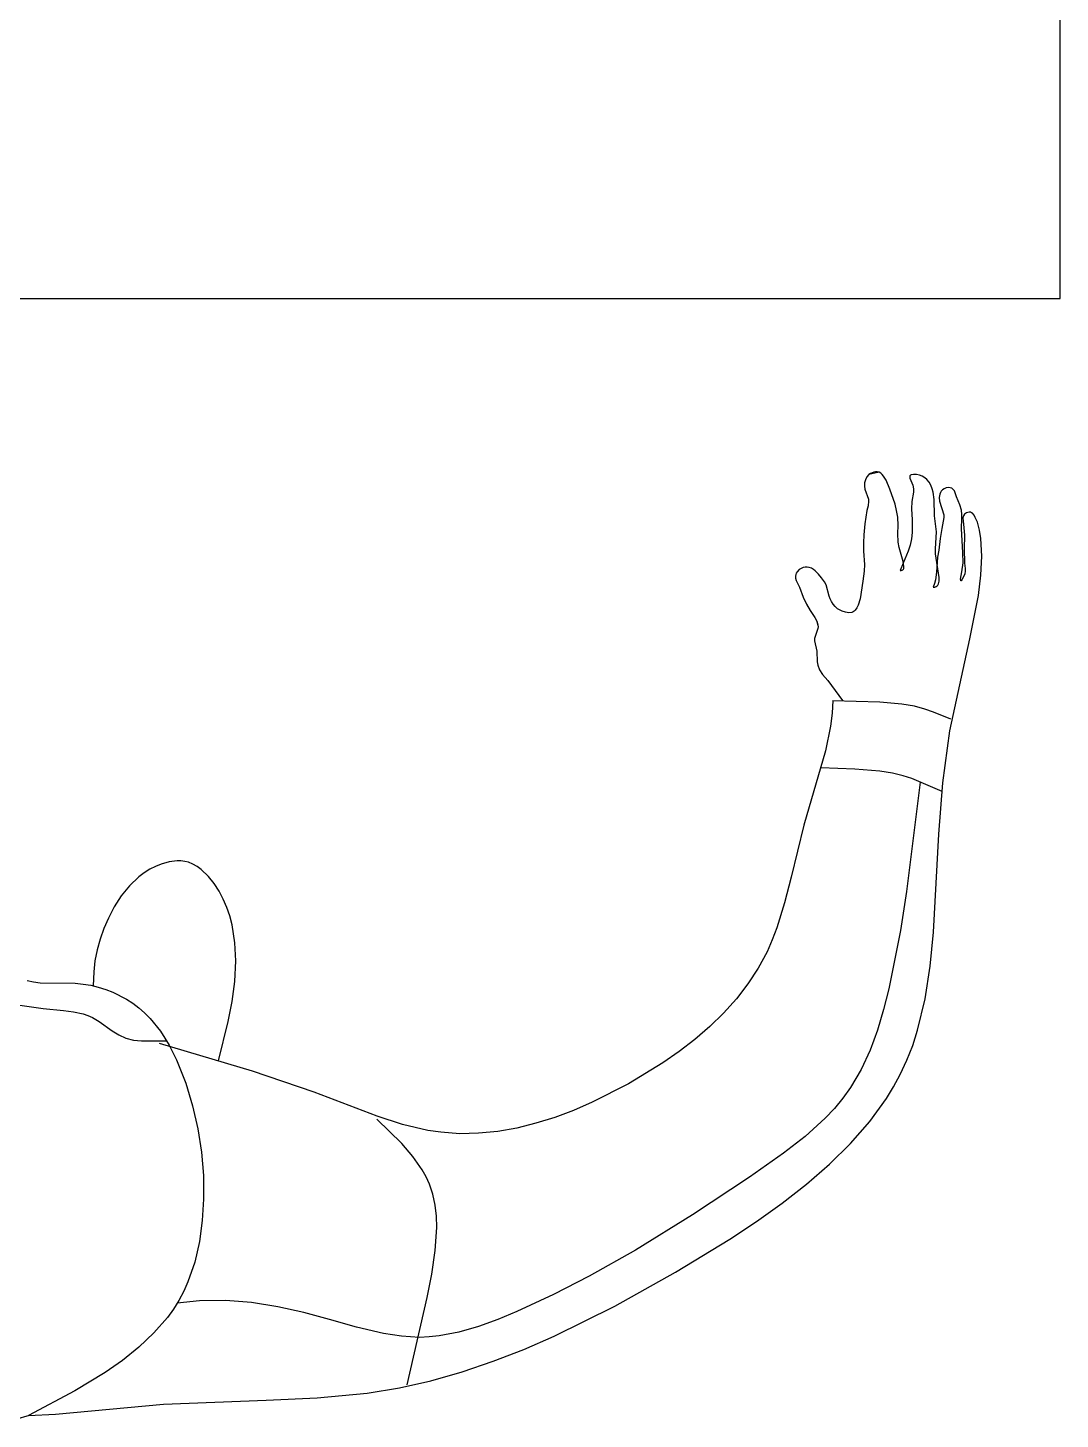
# Model space of a CAD drawing. Header units: metres. Extents: x 151 to 270, y 180 to 223.
# Drawn here: x 175.6983 to 175.9752, y 209.5523 to 209.9254 of the extents above; entities that cross this region are included whole.
import ezdxf

# ---------------------------------------------------------------- set-up
doc = ezdxf.new("R2010")
doc.units = ezdxf.units.M
doc.layers.add('1-AREA DE PRODUCCION', color=7, linetype='Continuous')

msp = doc.modelspace()

# ---------------------------------------------------------------- linework, layer by layer
at = {"layer": '1-AREA DE PRODUCCION', "color": 0}
for p, q in [((175.97515, 209.85282), (175.97515, 211.35282)), ((174.46996, 209.85282), (175.97515, 209.85282))]:
    msp.add_line(p, q, dxfattribs=at)
at = {"layer": '1-AREA DE PRODUCCION', "color": 0, "lineweight": -2}
for p, q in [((175.92272, 209.80339), (175.92267, 209.80252)), ((175.92272, 209.80339), (175.92267, 209.80252)), ((175.92293, 209.80422), (175.92272, 209.80339)), ((175.92293, 209.80422), (175.92272, 209.80339)), ((175.92332, 209.80498), (175.92293, 209.80422)), ((175.92332, 209.80498), (175.92293, 209.80422)), ((175.92389, 209.80561), (175.92332, 209.80498)), ((175.92389, 209.80561), (175.92332, 209.80498)), ((175.92659, 209.80621), (175.92388, 209.80561)), ((175.92659, 209.80621), (175.92388, 209.80561)), ((175.92428, 209.80589), (175.92389, 209.80561)), ((175.92428, 209.80589), (175.92389, 209.80561)), ((175.92472, 209.80611), (175.92428, 209.80589)), ((175.92472, 209.80611), (175.92428, 209.80589)), ((175.92517, 209.80626), (175.92472, 209.80611)), ((175.92517, 209.80626), (175.92472, 209.80611)), ((175.92563, 209.80633), (175.92517, 209.80626)), ((175.92563, 209.80633), (175.92517, 209.80626)), ((175.92607, 209.80633), (175.92563, 209.80633)), ((175.92607, 209.80633), (175.92563, 209.80633)), ((175.92658, 209.80621), (175.92607, 209.80633)), ((175.92658, 209.80621), (175.92607, 209.80633)), ((175.92703, 209.80596), (175.92658, 209.80621)), ((175.92703, 209.80596), (175.92658, 209.80621)), ((175.92745, 209.80561), (175.92703, 209.80596)), ((175.92745, 209.80561), (175.92703, 209.80596)), ((175.92782, 209.80518), (175.92745, 209.80561)), ((175.92782, 209.80518), (175.92745, 209.80561)), ((175.92846, 209.80411), (175.92782, 209.80518)), ((175.92846, 209.80411), (175.92782, 209.80518)), ((175.92946, 209.80167), (175.92846, 209.80411)), ((175.92946, 209.80167), (175.92846, 209.80411)), ((175.93486, 209.80523), (175.93482, 209.80506)), ((175.93486, 209.80523), (175.93482, 209.80506)), ((175.93482, 209.80506), (175.93486, 209.80465)), ((175.93482, 209.80506), (175.93486, 209.80465)), ((175.93492, 209.80532), (175.93486, 209.80523)), ((175.93492, 209.80532), (175.93486, 209.80523)), ((175.93486, 209.80465), (175.93564, 209.80273)), ((175.93486, 209.80465), (175.93564, 209.80273)), ((175.935, 209.8054), (175.93492, 209.80532)), ((175.935, 209.8054), (175.93492, 209.80532)), ((175.93521, 209.80553), (175.935, 209.8054)), ((175.93521, 209.80553), (175.935, 209.8054)), ((175.93583, 209.80564), (175.93521, 209.80553)), ((175.93583, 209.80564), (175.93521, 209.80553)), ((175.9366, 209.80561), (175.93583, 209.80564)), ((175.9366, 209.80561), (175.93583, 209.80564)), ((175.93742, 209.80544), (175.9366, 209.80561)), ((175.93742, 209.80544), (175.9366, 209.80561)), ((175.93819, 209.80516), (175.93742, 209.80544)), ((175.93819, 209.80516), (175.93742, 209.80544)), ((175.93888, 209.80477), (175.93819, 209.80516)), ((175.93888, 209.80477), (175.93819, 209.80516)), ((175.93942, 209.80429), (175.93888, 209.80477)), ((175.93942, 209.80429), (175.93888, 209.80477)), ((175.93999, 209.80355), (175.93942, 209.80429)), ((175.93999, 209.80355), (175.93942, 209.80429)), ((175.94045, 209.80272), (175.93999, 209.80355)), ((175.94045, 209.80272), (175.93999, 209.80355)), ((175.92267, 209.80252), (175.9228, 209.80167)), ((175.92267, 209.80252), (175.9228, 209.80167)), ((175.9228, 209.80167), (175.92375, 209.79902)), ((175.9228, 209.80167), (175.92375, 209.79902)), ((175.93088, 209.79768), (175.92946, 209.80167)), ((175.93088, 209.79768), (175.92946, 209.80167)), ((175.93584, 209.80091), (175.93538, 209.79835)), ((175.93584, 209.80091), (175.93538, 209.79835)), ((175.93564, 209.80273), (175.93584, 209.80179)), ((175.93564, 209.80273), (175.93584, 209.80179)), ((175.93584, 209.80179), (175.93584, 209.80091)), ((175.93584, 209.80179), (175.93584, 209.80091)), ((175.94081, 209.80182), (175.94045, 209.80272)), ((175.94081, 209.80182), (175.94045, 209.80272)), ((175.94108, 209.80088), (175.94081, 209.80182)), ((175.94108, 209.80088), (175.94081, 209.80182)), ((175.94139, 209.79894), (175.94108, 209.80088)), ((175.94139, 209.79894), (175.94108, 209.80088)), ((175.94287, 209.80038), (175.94272, 209.79947)), ((175.94287, 209.80038), (175.94272, 209.79947)), ((175.94272, 209.79947), (175.94282, 209.7985)), ((175.94272, 209.79947), (175.94282, 209.7985)), ((175.94304, 209.8008), (175.94287, 209.80038)), ((175.94304, 209.8008), (175.94287, 209.80038)), ((175.94328, 209.80118), (175.94304, 209.8008)), ((175.94328, 209.80118), (175.94304, 209.8008)), ((175.94361, 209.80152), (175.94328, 209.80118)), ((175.94361, 209.80152), (175.94328, 209.80118)), ((175.94406, 209.80182), (175.94361, 209.80152)), ((175.94406, 209.80182), (175.94361, 209.80152)), ((175.94458, 209.80202), (175.94406, 209.80182)), ((175.94458, 209.80202), (175.94406, 209.80182)), ((175.94513, 209.80212), (175.94458, 209.80202)), ((175.94513, 209.80212), (175.94458, 209.80202)), ((175.94565, 209.80209), (175.94513, 209.80212)), ((175.94565, 209.80209), (175.94513, 209.80212)), ((175.94611, 209.80194), (175.94565, 209.80209)), ((175.94611, 209.80194), (175.94565, 209.80209)), ((175.94649, 209.80164), (175.94611, 209.80194)), ((175.94649, 209.80164), (175.94611, 209.80194)), ((175.94678, 209.80123), (175.94649, 209.80164)), ((175.94678, 209.80123), (175.94649, 209.80164)), ((175.94701, 209.80075), (175.94678, 209.80123)), ((175.94701, 209.80075), (175.94678, 209.80123)), ((175.94739, 209.79967), (175.94701, 209.80075)), ((175.94739, 209.79967), (175.94701, 209.80075)), ((175.94823, 209.79749), (175.94739, 209.79967)), ((175.94823, 209.79749), (175.94739, 209.79967)), ((175.92335, 209.79593), (175.92278, 209.79241)), ((175.92335, 209.79593), (175.92278, 209.79241)), ((175.92364, 209.79718), (175.92335, 209.79593)), ((175.92364, 209.79718), (175.92335, 209.79593)), ((175.92379, 209.79843), (175.92364, 209.79718)), ((175.92379, 209.79843), (175.92364, 209.79718)), ((175.92375, 209.79902), (175.92379, 209.79843)), ((175.92375, 209.79902), (175.92379, 209.79843)), ((175.9313, 209.79597), (175.93088, 209.79768)), ((175.9313, 209.79597), (175.93088, 209.79768)), ((175.9316, 209.79421), (175.9313, 209.79597)), ((175.9316, 209.79421), (175.9313, 209.79597)), ((175.93538, 209.79835), (175.93527, 209.79643)), ((175.93538, 209.79835), (175.93527, 209.79643)), ((175.93527, 209.79643), (175.93545, 209.79348)), ((175.93527, 209.79643), (175.93545, 209.79348)), ((175.94146, 209.79454), (175.94139, 209.79894)), ((175.94146, 209.79454), (175.94139, 209.79894)), ((175.94282, 209.7985), (175.94396, 209.79477)), ((175.94282, 209.7985), (175.94396, 209.79477)), ((175.94865, 209.7961), (175.94823, 209.79749)), ((175.94865, 209.7961), (175.94823, 209.79749)), ((175.9488, 209.79492), (175.94865, 209.7961)), ((175.9488, 209.79492), (175.94865, 209.7961)), ((175.95042, 209.79546), (175.95006, 209.79535)), ((175.95042, 209.79546), (175.95006, 209.79535)), ((175.95079, 209.79551), (175.95042, 209.79546)), ((175.95079, 209.79551), (175.95042, 209.79546)), ((175.95113, 209.79548), (175.95079, 209.79551)), ((175.95113, 209.79548), (175.95079, 209.79551)), ((175.95141, 209.79537), (175.95113, 209.79548)), ((175.95141, 209.79537), (175.95113, 209.79548)), ((175.92278, 209.79241), (175.92249, 209.78948)), ((175.92278, 209.79241), (175.92249, 209.78948)), ((175.93175, 209.79193), (175.9316, 209.79421)), ((175.93175, 209.79193), (175.9316, 209.79421)), ((175.93164, 209.78977), (175.93175, 209.79193)), ((175.93164, 209.78977), (175.93175, 209.79193)), ((175.93545, 209.79348), (175.93544, 209.79004)), ((175.93545, 209.79348), (175.93544, 209.79004)), ((175.94203, 209.79023), (175.94146, 209.79454)), ((175.94203, 209.79023), (175.94146, 209.79454)), ((175.94397, 209.79405), (175.94338, 209.79111)), ((175.94397, 209.79405), (175.94338, 209.79111)), ((175.94396, 209.79477), (175.94397, 209.79405)), ((175.94396, 209.79477), (175.94397, 209.79405)), ((175.94871, 209.79114), (175.94881, 209.79369)), ((175.94871, 209.79114), (175.94881, 209.79369)), ((175.94881, 209.79369), (175.9488, 209.79492)), ((175.94881, 209.79369), (175.9488, 209.79492)), ((175.94919, 209.79451), (175.94907, 209.794)), ((175.94919, 209.79451), (175.94907, 209.794)), ((175.94907, 209.794), (175.9491, 209.79315)), ((175.94907, 209.794), (175.9491, 209.79315)), ((175.9491, 209.79315), (175.94923, 209.79227)), ((175.9491, 209.79315), (175.94923, 209.79227)), ((175.94946, 209.79495), (175.94919, 209.79451)), ((175.94946, 209.79495), (175.94919, 209.79451)), ((175.94923, 209.79227), (175.9495, 209.78936)), ((175.94923, 209.79227), (175.9495, 209.78936)), ((175.94973, 209.79517), (175.94946, 209.79495)), ((175.94973, 209.79517), (175.94946, 209.79495)), ((175.95006, 209.79535), (175.94973, 209.79517)), ((175.95006, 209.79535), (175.94973, 209.79517)), ((175.95166, 209.79521), (175.95141, 209.79537)), ((175.95166, 209.79521), (175.95141, 209.79537)), ((175.95206, 209.79473), (175.95166, 209.79521)), ((175.95206, 209.79473), (175.95166, 209.79521)), ((175.95239, 209.79413), (175.95206, 209.79473)), ((175.95239, 209.79413), (175.95206, 209.79473)), ((175.95301, 209.79284), (175.95239, 209.79413)), ((175.95301, 209.79284), (175.95239, 209.79413)), ((175.95353, 209.79071), (175.95301, 209.79284)), ((175.95353, 209.79071), (175.95301, 209.79284)), ((175.92249, 209.78948), (175.92239, 209.78727)), ((175.92249, 209.78948), (175.92239, 209.78727)), ((175.9317, 209.78744), (175.93164, 209.78977)), ((175.9317, 209.78744), (175.93164, 209.78977)), ((175.93526, 209.78835), (175.93494, 209.78669)), ((175.93526, 209.78835), (175.93494, 209.78669)), ((175.93544, 209.79004), (175.93526, 209.78835)), ((175.93544, 209.79004), (175.93526, 209.78835)), ((175.9417, 209.78571), (175.94203, 209.79023)), ((175.9417, 209.78571), (175.94203, 209.79023)), ((175.94299, 209.78844), (175.94259, 209.78535)), ((175.94299, 209.78844), (175.94259, 209.78535)), ((175.94338, 209.79111), (175.94299, 209.78844)), ((175.94338, 209.79111), (175.94299, 209.78844)), ((175.94907, 209.78463), (175.94871, 209.79114)), ((175.94907, 209.78463), (175.94871, 209.79114)), ((175.9495, 209.78936), (175.94942, 209.78568)), ((175.9495, 209.78936), (175.94942, 209.78568)), ((175.95389, 209.78848), (175.95353, 209.79071)), ((175.95389, 209.78848), (175.95353, 209.79071)), ((175.95416, 209.78372), (175.95389, 209.78848)), ((175.95416, 209.78372), (175.95389, 209.78848)), ((175.92239, 209.78727), (175.92244, 209.78506)), ((175.92239, 209.78727), (175.92244, 209.78506)), ((175.92244, 209.78506), (175.92271, 209.78151)), ((175.92244, 209.78506), (175.92271, 209.78151)), ((175.93196, 209.78605), (175.9317, 209.78744)), ((175.93196, 209.78605), (175.9317, 209.78744)), ((175.93305, 209.78233), (175.93196, 209.78605)), ((175.93305, 209.78233), (175.93196, 209.78605)), ((175.93443, 209.78509), (175.93303, 209.78187)), ((175.93443, 209.78509), (175.93303, 209.78187)), ((175.93494, 209.78669), (175.93443, 209.78509)), ((175.93494, 209.78669), (175.93443, 209.78509)), ((175.94174, 209.78437), (175.9417, 209.78571)), ((175.94174, 209.78437), (175.9417, 209.78571)), ((175.94271, 209.77798), (175.94174, 209.78437)), ((175.94271, 209.77798), (175.94174, 209.78437)), ((175.94259, 209.78535), (175.94222, 209.78345)), ((175.94259, 209.78535), (175.94222, 209.78345)), ((175.94911, 209.78192), (175.94907, 209.78463)), ((175.94911, 209.78192), (175.94907, 209.78463)), ((175.94942, 209.78568), (175.94951, 209.78185)), ((175.94942, 209.78568), (175.94951, 209.78185)), ((175.90622, 209.78065), (175.90569, 209.78044)), ((175.90622, 209.78065), (175.90569, 209.78044)), ((175.90678, 209.78077), (175.90622, 209.78065)), ((175.90678, 209.78077), (175.90622, 209.78065)), ((175.90734, 209.78078), (175.90678, 209.78077)), ((175.90734, 209.78078), (175.90678, 209.78077)), ((175.90788, 209.78069), (175.90734, 209.78078)), ((175.90788, 209.78069), (175.90734, 209.78078)), ((175.90844, 209.78048), (175.90788, 209.78069)), ((175.90844, 209.78048), (175.90788, 209.78069)), ((175.90897, 209.78016), (175.90844, 209.78048)), ((175.90897, 209.78016), (175.90844, 209.78048)), ((175.92271, 209.78151), (175.92262, 209.77969)), ((175.92271, 209.78151), (175.92262, 209.77969)), ((175.93303, 209.78187), (175.93228, 209.77985)), ((175.93303, 209.78187), (175.93228, 209.77985)), ((175.93326, 209.78095), (175.93305, 209.78233)), ((175.93326, 209.78095), (175.93305, 209.78233)), ((175.93319, 209.78043), (175.93326, 209.78095)), ((175.93319, 209.78043), (175.93326, 209.78095)), ((175.94222, 209.78345), (175.94195, 209.77939)), ((175.94222, 209.78345), (175.94195, 209.77939)), ((175.94879, 209.77948), (175.94911, 209.78192)), ((175.94879, 209.77948), (175.94911, 209.78192)), ((175.94951, 209.78185), (175.94966, 209.78045)), ((175.94951, 209.78185), (175.94966, 209.78045)), ((175.9539, 209.7786), (175.95416, 209.78372)), ((175.9539, 209.7786), (175.95416, 209.78372)), ((175.90425, 209.77877), (175.90417, 209.77838)), ((175.90425, 209.77877), (175.90417, 209.77838)), ((175.90417, 209.77838), (175.9042, 209.77779)), ((175.90417, 209.77838), (175.9042, 209.77779)), ((175.9042, 209.77779), (175.90439, 209.7772)), ((175.9042, 209.77779), (175.90439, 209.7772)), ((175.9044, 209.77915), (175.90425, 209.77877)), ((175.9044, 209.77915), (175.90425, 209.77877)), ((175.90439, 209.7772), (175.90528, 209.77544)), ((175.90439, 209.7772), (175.90528, 209.77544)), ((175.90461, 209.77951), (175.9044, 209.77915)), ((175.90461, 209.77951), (175.9044, 209.77915)), ((175.9052, 209.78013), (175.90461, 209.77951)), ((175.9052, 209.78013), (175.90461, 209.77951)), ((175.90569, 209.78044), (175.9052, 209.78013)), ((175.90569, 209.78044), (175.9052, 209.78013)), ((175.90945, 209.77977), (175.90897, 209.78016)), ((175.90945, 209.77977), (175.90897, 209.78016)), ((175.91034, 209.77887), (175.90945, 209.77977)), ((175.91034, 209.77887), (175.90945, 209.77977)), ((175.91115, 209.77794), (175.91034, 209.77887)), ((175.91115, 209.77794), (175.91034, 209.77887)), ((175.912, 209.77682), (175.91115, 209.77794)), ((175.912, 209.77682), (175.91115, 209.77794)), ((175.91244, 209.776), (175.912, 209.77682)), ((175.91244, 209.776), (175.912, 209.77682)), ((175.92227, 209.77699), (175.92151, 209.77228)), ((175.92227, 209.77699), (175.92151, 209.77228)), ((175.92262, 209.77969), (175.92227, 209.77699)), ((175.92262, 209.77969), (175.92227, 209.77699)), ((175.93228, 209.77985), (175.93256, 209.77987)), ((175.93228, 209.77985), (175.93256, 209.77987)), ((175.93256, 209.77987), (175.9328, 209.77994)), ((175.93256, 209.77987), (175.9328, 209.77994)), ((175.9328, 209.77994), (175.93297, 209.78006)), ((175.9328, 209.77994), (175.93297, 209.78006)), ((175.93297, 209.78006), (175.9331, 209.78023)), ((175.93297, 209.78006), (175.9331, 209.78023)), ((175.9331, 209.78023), (175.93319, 209.78043)), ((175.9331, 209.78023), (175.93319, 209.78043)), ((175.94173, 209.77738), (175.94149, 209.77639)), ((175.94173, 209.77738), (175.94149, 209.77639)), ((175.94195, 209.77939), (175.94173, 209.77738)), ((175.94195, 209.77939), (175.94173, 209.77738)), ((175.94253, 209.77628), (175.9427, 209.77704)), ((175.94253, 209.77628), (175.9427, 209.77704)), ((175.9427, 209.77704), (175.94271, 209.77798)), ((175.9427, 209.77704), (175.94271, 209.77798)), ((175.94847, 209.77752), (175.94879, 209.77948)), ((175.94847, 209.77752), (175.94879, 209.77948)), ((175.94848, 209.7772), (175.94847, 209.77752)), ((175.94848, 209.7772), (175.94847, 209.77752)), ((175.9485, 209.77716), (175.94848, 209.7772)), ((175.9485, 209.77716), (175.94848, 209.7772)), ((175.94851, 209.77714), (175.9485, 209.77716)), ((175.94851, 209.77714), (175.9485, 209.77716)), ((175.94852, 209.77714), (175.94851, 209.77714)), ((175.94852, 209.77714), (175.94851, 209.77714)), ((175.94854, 209.77713), (175.94852, 209.77714)), ((175.94854, 209.77713), (175.94852, 209.77714)), ((175.94856, 209.77713), (175.94854, 209.77713)), ((175.94856, 209.77713), (175.94854, 209.77713)), ((175.94858, 209.77714), (175.94856, 209.77713)), ((175.94858, 209.77714), (175.94856, 209.77713)), ((175.9489, 209.77751), (175.94858, 209.77714)), ((175.9489, 209.77751), (175.94858, 209.77714)), ((175.94926, 209.77818), (175.9489, 209.77751)), ((175.94926, 209.77818), (175.9489, 209.77751)), ((175.94955, 209.77898), (175.94926, 209.77818)), ((175.94955, 209.77898), (175.94926, 209.77818)), ((175.94967, 209.77973), (175.94955, 209.77898)), ((175.94967, 209.77973), (175.94955, 209.77898)), ((175.94966, 209.78045), (175.94967, 209.77973)), ((175.94966, 209.78045), (175.94967, 209.77973)), ((175.95321, 209.77317), (175.9539, 209.7786)), ((175.95321, 209.77317), (175.9539, 209.7786)), ((175.90528, 209.77544), (175.90621, 209.77275)), ((175.90528, 209.77544), (175.90621, 209.77275)), ((175.91321, 209.77303), (175.91244, 209.776)), ((175.91321, 209.77303), (175.91244, 209.776)), ((175.91347, 209.77226), (175.91321, 209.77303)), ((175.91347, 209.77226), (175.91321, 209.77303)), ((175.94149, 209.77639), (175.94113, 209.77541)), ((175.94149, 209.77639), (175.94113, 209.77541)), ((175.94113, 209.77541), (175.94154, 209.77544)), ((175.94113, 209.77541), (175.94154, 209.77544)), ((175.94154, 209.77544), (175.94188, 209.77555)), ((175.94154, 209.77544), (175.94188, 209.77555)), ((175.94188, 209.77555), (175.94216, 209.77573)), ((175.94188, 209.77555), (175.94216, 209.77573)), ((175.94216, 209.77573), (175.94237, 209.77597)), ((175.94216, 209.77573), (175.94237, 209.77597)), ((175.94237, 209.77597), (175.94253, 209.77628)), ((175.94237, 209.77597), (175.94253, 209.77628)), ((175.95096, 209.76158), (175.95321, 209.77317)), ((175.95096, 209.76158), (175.95321, 209.77317)), ((175.90621, 209.77275), (175.90716, 209.77082)), ((175.90621, 209.77275), (175.90716, 209.77082)), ((175.90716, 209.77082), (175.90813, 209.76917)), ((175.90716, 209.77082), (175.90813, 209.76917)), ((175.91382, 209.77152), (175.91347, 209.77226)), ((175.91382, 209.77152), (175.91347, 209.77226)), ((175.91426, 209.77083), (175.91382, 209.77152)), ((175.91426, 209.77083), (175.91382, 209.77152)), ((175.91481, 209.7702), (175.91426, 209.77083)), ((175.91481, 209.7702), (175.91426, 209.77083)), ((175.91547, 209.76964), (175.91481, 209.7702)), ((175.91547, 209.76964), (175.91481, 209.7702)), ((175.91669, 209.76895), (175.91547, 209.76964)), ((175.91669, 209.76895), (175.91547, 209.76964)), ((175.92064, 209.76985), (175.92018, 209.76922)), ((175.92064, 209.76985), (175.92018, 209.76922)), ((175.921, 209.7706), (175.92064, 209.76985)), ((175.921, 209.7706), (175.92064, 209.76985)), ((175.92151, 209.77228), (175.921, 209.7706)), ((175.92151, 209.77228), (175.921, 209.7706)), ((175.90813, 209.76917), (175.90937, 209.76727)), ((175.90813, 209.76917), (175.90937, 209.76727)), ((175.90937, 209.76727), (175.90988, 209.76629)), ((175.90937, 209.76727), (175.90988, 209.76629)), ((175.90979, 209.76648), (175.91019, 209.76504)), ((175.90979, 209.76648), (175.91019, 209.76504)), ((175.90988, 209.76629), (175.91018, 209.7653)), ((175.90988, 209.76629), (175.91018, 209.7653)), ((175.91757, 209.76866), (175.91669, 209.76895)), ((175.91757, 209.76866), (175.91669, 209.76895)), ((175.91845, 209.76854), (175.91757, 209.76866)), ((175.91845, 209.76854), (175.91757, 209.76866)), ((175.91925, 209.76864), (175.91845, 209.76854)), ((175.91925, 209.76864), (175.91845, 209.76854)), ((175.91961, 209.76879), (175.91925, 209.76864)), ((175.91961, 209.76879), (175.91925, 209.76864)), ((175.91991, 209.76898), (175.91961, 209.76879)), ((175.91991, 209.76898), (175.91961, 209.76879)), ((175.92018, 209.76922), (175.91991, 209.76898)), ((175.92018, 209.76922), (175.91991, 209.76898)), ((175.91019, 209.76431), (175.90931, 209.76165)), ((175.91019, 209.76431), (175.90931, 209.76165)), ((175.91018, 209.7653), (175.91023, 209.76481)), ((175.91018, 209.7653), (175.91023, 209.76481)), ((175.91023, 209.76481), (175.91019, 209.76431)), ((175.91023, 209.76481), (175.91019, 209.76431)), ((175.90931, 209.76165), (175.90929, 209.76098)), ((175.90931, 209.76165), (175.90929, 209.76098)), ((175.90929, 209.76098), (175.9099, 209.75825)), ((175.90929, 209.76098), (175.9099, 209.75825)), ((175.9099, 209.75825), (175.91, 209.75534)), ((175.9099, 209.75825), (175.91, 209.75534)), ((175.94561, 209.7369), (175.95096, 209.76158)), ((175.94561, 209.7369), (175.95096, 209.76158)), ((175.91, 209.75534), (175.91015, 209.75446)), ((175.91, 209.75534), (175.91015, 209.75446)), ((175.91015, 209.75446), (175.91062, 209.75322)), ((175.91015, 209.75446), (175.91062, 209.75322)), ((175.91062, 209.75322), (175.91144, 209.75202)), ((175.91062, 209.75322), (175.91144, 209.75202)), ((175.91144, 209.75202), (175.91289, 209.7504)), ((175.91144, 209.75202), (175.91289, 209.7504)), ((175.91289, 209.7504), (175.91678, 209.745)), ((175.91289, 209.7504), (175.91678, 209.745)), ((175.91418, 209.74503), (175.914, 209.74158)), ((175.91418, 209.74503), (175.914, 209.74158)), ((175.92677, 209.7446), (175.91408, 209.74494)), ((175.92677, 209.7446), (175.91408, 209.74494)), ((175.93265, 209.74405), (175.92677, 209.7446)), ((175.93265, 209.74405), (175.92677, 209.7446)), ((175.93609, 209.74346), (175.93265, 209.74405)), ((175.93609, 209.74346), (175.93265, 209.74405)), ((175.93884, 209.74272), (175.93609, 209.74346)), ((175.93884, 209.74272), (175.93609, 209.74346)), ((175.914, 209.74158), (175.91359, 209.73817)), ((175.914, 209.74158), (175.91359, 209.73817)), ((175.94119, 209.74188), (175.93884, 209.74272)), ((175.94119, 209.74188), (175.93884, 209.74272)), ((175.94586, 209.74), (175.94119, 209.74188)), ((175.94586, 209.74), (175.94119, 209.74188)), ((175.91359, 209.73817), (175.91224, 209.73148)), ((175.91359, 209.73817), (175.91224, 209.73148)), ((175.9437, 209.72289), (175.94561, 209.7369)), ((175.9437, 209.72289), (175.94561, 209.7369)), ((175.91224, 209.73148), (175.90638, 209.71162)), ((175.91224, 209.73148), (175.90638, 209.71162)), ((175.92006, 209.72662), (175.911, 209.72692)), ((175.92006, 209.72662), (175.911, 209.72692)), ((175.92677, 209.72603), (175.92006, 209.72662)), ((175.92677, 209.72603), (175.92006, 209.72662)), ((175.93021, 209.72549), (175.92677, 209.72603)), ((175.93021, 209.72549), (175.92677, 209.72603)), ((175.93303, 209.72485), (175.93021, 209.72549)), ((175.93303, 209.72485), (175.93021, 209.72549)), ((175.93537, 209.72412), (175.93303, 209.72485)), ((175.93537, 209.72412), (175.93303, 209.72485)), ((175.93764, 209.72313), (175.93399, 209.69379)), ((175.93764, 209.72313), (175.93399, 209.69379)), ((175.94347, 209.72064), (175.93537, 209.72412)), ((175.94347, 209.72064), (175.93537, 209.72412)), ((175.94264, 209.70915), (175.9437, 209.72289)), ((175.94264, 209.70915), (175.9437, 209.72289)), ((175.90638, 209.71162), (175.90298, 209.69767)), ((175.90638, 209.71162), (175.90298, 209.69767)), ((175.94118, 209.68286), (175.94264, 209.70915)), ((175.94118, 209.68286), (175.94264, 209.70915)), ((175.72955, 209.69879), (175.72813, 209.69773)), ((175.72955, 209.69879), (175.72813, 209.69773)), ((175.73108, 209.69974), (175.72955, 209.69879)), ((175.73108, 209.69974), (175.72955, 209.69879)), ((175.73255, 209.7005), (175.73108, 209.69974)), ((175.73255, 209.7005), (175.73108, 209.69974)), ((175.7341, 209.70114), (175.73255, 209.7005)), ((175.7341, 209.70114), (175.73255, 209.7005)), ((175.73621, 209.70175), (175.7341, 209.70114)), ((175.73621, 209.70175), (175.7341, 209.70114)), ((175.73833, 209.70202), (175.73621, 209.70175)), ((175.73833, 209.70202), (175.73621, 209.70175)), ((175.73938, 209.702), (175.73833, 209.70202)), ((175.73938, 209.702), (175.73833, 209.70202)), ((175.7404, 209.70187), (175.73938, 209.702)), ((175.7404, 209.70187), (175.73938, 209.702)), ((175.74139, 209.70162), (175.7404, 209.70187)), ((175.74139, 209.70162), (175.7404, 209.70187)), ((175.74258, 209.70114), (175.74139, 209.70162)), ((175.74258, 209.70114), (175.74139, 209.70162)), ((175.74372, 209.70048), (175.74258, 209.70114)), ((175.74372, 209.70048), (175.74258, 209.70114)), ((175.74479, 209.69967), (175.74372, 209.70048)), ((175.74479, 209.69967), (175.74372, 209.70048)), ((175.74675, 209.69778), (175.74479, 209.69967)), ((175.74675, 209.69778), (175.74479, 209.69967)), ((175.72559, 209.69535), (175.7234, 209.69265)), ((175.72559, 209.69535), (175.7234, 209.69265)), ((175.72813, 209.69773), (175.72559, 209.69535)), ((175.72813, 209.69773), (175.72559, 209.69535)), ((175.74828, 209.69589), (175.74675, 209.69778)), ((175.74828, 209.69589), (175.74675, 209.69778)), ((175.74962, 209.69388), (175.74828, 209.69589)), ((175.74962, 209.69388), (175.74828, 209.69589)), ((175.90298, 209.69767), (175.90124, 209.69077)), ((175.90298, 209.69767), (175.90124, 209.69077)), ((175.7234, 209.69265), (175.72152, 209.68971)), ((175.7234, 209.69265), (175.72152, 209.68971)), ((175.75075, 209.69175), (175.74962, 209.69388)), ((175.75075, 209.69175), (175.74962, 209.69388)), ((175.75171, 209.68953), (175.75075, 209.69175)), ((175.75171, 209.68953), (175.75075, 209.69175)), ((175.93399, 209.69379), (175.93236, 209.68335)), ((175.93399, 209.69379), (175.93236, 209.68335)), ((175.72152, 209.68971), (175.71992, 209.6866)), ((175.72152, 209.68971), (175.71992, 209.6866)), ((175.75248, 209.68723), (175.75171, 209.68953)), ((175.75248, 209.68723), (175.75171, 209.68953)), ((175.75309, 209.68488), (175.75248, 209.68723)), ((175.75309, 209.68488), (175.75248, 209.68723)), ((175.90124, 209.69077), (175.89918, 209.68405)), ((175.90124, 209.69077), (175.89918, 209.68405)), ((175.71872, 209.68384), (175.71771, 209.68101)), ((175.71872, 209.68384), (175.71771, 209.68101)), ((175.71992, 209.6866), (175.71872, 209.68384)), ((175.71992, 209.6866), (175.71872, 209.68384)), ((175.75387, 209.68005), (175.75309, 209.68488)), ((175.75387, 209.68005), (175.75309, 209.68488)), ((175.89918, 209.68405), (175.89795, 209.6808)), ((175.89918, 209.68405), (175.89795, 209.6808)), ((175.71771, 209.68101), (175.71691, 209.67813)), ((175.71771, 209.68101), (175.71691, 209.67813)), ((175.75412, 209.67518), (175.75387, 209.68005)), ((175.75412, 209.67518), (175.75387, 209.68005)), ((175.89795, 209.6808), (175.89655, 209.67763)), ((175.89795, 209.6808), (175.89655, 209.67763)), ((175.93236, 209.68335), (175.92921, 209.66771)), ((175.93236, 209.68335), (175.92921, 209.66771)), ((175.94029, 209.67379), (175.94118, 209.68286)), ((175.94029, 209.67379), (175.94118, 209.68286)), ((175.71691, 209.67813), (175.71633, 209.67521)), ((175.71691, 209.67813), (175.71633, 209.67521)), ((175.89655, 209.67763), (175.89419, 209.67322)), ((175.89655, 209.67763), (175.89419, 209.67322)), ((175.71599, 209.67226), (175.71587, 209.6685)), ((175.71599, 209.67226), (175.71587, 209.6685)), ((175.71633, 209.67521), (175.71599, 209.67226)), ((175.71633, 209.67521), (175.71599, 209.67226)), ((175.75386, 209.66968), (175.75412, 209.67518)), ((175.75386, 209.66968), (175.75412, 209.67518)), ((175.89419, 209.67322), (175.89143, 209.66901)), ((175.89419, 209.67322), (175.89143, 209.66901)), ((175.93893, 209.66503), (175.94029, 209.67379)), ((175.93893, 209.66503), (175.94029, 209.67379)), ((175.69817, 209.66993), (175.69988, 209.66952)), ((175.69817, 209.66993), (175.69988, 209.66952)), ((175.69988, 209.66952), (175.70166, 209.6693)), ((175.69988, 209.66952), (175.70166, 209.6693)), ((175.70166, 209.6693), (175.71102, 209.66917)), ((175.70166, 209.6693), (175.71102, 209.66917)), ((175.71102, 209.66917), (175.71313, 209.66898)), ((175.71102, 209.66917), (175.71313, 209.66898)), ((175.71313, 209.66898), (175.7152, 209.66864)), ((175.71313, 209.66898), (175.7152, 209.66864)), ((175.7152, 209.66864), (175.71723, 209.66815)), ((175.7152, 209.66864), (175.71723, 209.66815)), ((175.75314, 209.66428), (175.75386, 209.66968)), ((175.75314, 209.66428), (175.75386, 209.66968)), ((175.89143, 209.66901), (175.88832, 209.665)), ((175.89143, 209.66901), (175.88832, 209.665)), ((175.71723, 209.66815), (175.7192, 209.66753)), ((175.71723, 209.66815), (175.7192, 209.66753)), ((175.7192, 209.66753), (175.72112, 209.66679)), ((175.7192, 209.66753), (175.72112, 209.66679)), ((175.72112, 209.66679), (175.72475, 209.66492)), ((175.72112, 209.66679), (175.72475, 209.66492)), ((175.72475, 209.66492), (175.72645, 209.66382)), ((175.72475, 209.66492), (175.72645, 209.66382)), ((175.88832, 209.665), (175.88489, 209.66119)), ((175.88832, 209.665), (175.88489, 209.66119)), ((175.92921, 209.66771), (175.9278, 209.66212)), ((175.92921, 209.66771), (175.9278, 209.66212)), ((175.93691, 209.6566), (175.93893, 209.66503)), ((175.93691, 209.6566), (175.93893, 209.66503)), ((175.69371, 209.66369), (175.70241, 209.66239)), ((175.69371, 209.66369), (175.70241, 209.66239)), ((175.70241, 209.66239), (175.7079, 209.66185)), ((175.70241, 209.66239), (175.7079, 209.66185)), ((175.7079, 209.66185), (175.7106, 209.66152)), ((175.7079, 209.66185), (175.7106, 209.66152)), ((175.7106, 209.66152), (175.71319, 209.66095)), ((175.7106, 209.66152), (175.71319, 209.66095)), ((175.72645, 209.66382), (175.72806, 209.6626)), ((175.72645, 209.66382), (175.72806, 209.6626)), ((175.72806, 209.6626), (175.72958, 209.66128)), ((175.72806, 209.6626), (175.72958, 209.66128)), ((175.72958, 209.66128), (175.73112, 209.65973)), ((175.72958, 209.66128), (175.73112, 209.65973)), ((175.75209, 209.65893), (175.75314, 209.66428)), ((175.75209, 209.65893), (175.75314, 209.66428)), ((175.88489, 209.66119), (175.88117, 209.65757)), ((175.88489, 209.66119), (175.88117, 209.65757)), ((175.9278, 209.66212), (175.92615, 209.6566)), ((175.9278, 209.66212), (175.92615, 209.6566)), ((175.71319, 209.66095), (175.71445, 209.66053)), ((175.71319, 209.66095), (175.71445, 209.66053)), ((175.71445, 209.66053), (175.71566, 209.66)), ((175.71445, 209.66053), (175.71566, 209.66)), ((175.71566, 209.66), (175.71747, 209.65894)), ((175.71566, 209.66), (175.71747, 209.65894)), ((175.71747, 209.65894), (175.72096, 209.65646)), ((175.71747, 209.65894), (175.72096, 209.65646)), ((175.73112, 209.65973), (175.73387, 209.65634)), ((175.73112, 209.65973), (175.73387, 209.65634)), ((175.74949, 209.64835), (175.75209, 209.65893)), ((175.74949, 209.64835), (175.75209, 209.65893)), ((175.88117, 209.65757), (175.8772, 209.65414)), ((175.88117, 209.65757), (175.8772, 209.65414)), ((175.72096, 209.65646), (175.72274, 209.65532)), ((175.72096, 209.65646), (175.72274, 209.65532)), ((175.72274, 209.65532), (175.72461, 209.65446)), ((175.72274, 209.65532), (175.72461, 209.65446)), ((175.72461, 209.65446), (175.72667, 209.65396)), ((175.72461, 209.65446), (175.72667, 209.65396)), ((175.72667, 209.65396), (175.72884, 209.65377)), ((175.72667, 209.65396), (175.72884, 209.65377)), ((175.72884, 209.65377), (175.73553, 209.65376)), ((175.72884, 209.65377), (175.73553, 209.65376)), ((175.73387, 209.65634), (175.73621, 209.6526)), ((175.73387, 209.65634), (175.73621, 209.6526)), ((175.8772, 209.65414), (175.87301, 209.6509)), ((175.8772, 209.65414), (175.87301, 209.6509)), ((175.92615, 209.6566), (175.92418, 209.65122)), ((175.92615, 209.6566), (175.92418, 209.65122)), ((175.9356, 209.65253), (175.93691, 209.6566)), ((175.9356, 209.65253), (175.93691, 209.6566)), ((175.7586, 209.64559), (175.73367, 209.65299)), ((175.7586, 209.64559), (175.73367, 209.65299)), ((175.73621, 209.6526), (175.73821, 209.64861)), ((175.73621, 209.6526), (175.73821, 209.64861)), ((175.87301, 209.6509), (175.86862, 209.64784)), ((175.87301, 209.6509), (175.86862, 209.64784)), ((175.92418, 209.65122), (175.92181, 209.64608)), ((175.92418, 209.65122), (175.92181, 209.64608)), ((175.93405, 209.64856), (175.9356, 209.65253)), ((175.93405, 209.64856), (175.9356, 209.65253)), ((175.73821, 209.64861), (175.74067, 209.64237)), ((175.73821, 209.64861), (175.74067, 209.64237)), ((175.86862, 209.64784), (175.8594, 209.64222)), ((175.86862, 209.64784), (175.8594, 209.64222)), ((175.93226, 209.64468), (175.93405, 209.64856)), ((175.93226, 209.64468), (175.93405, 209.64856)), ((175.77515, 209.63996), (175.7586, 209.64559)), ((175.77515, 209.63996), (175.7586, 209.64559)), ((175.92181, 209.64608), (175.91897, 209.64124)), ((175.92181, 209.64608), (175.91897, 209.64124)), ((175.9305, 209.64142), (175.93226, 209.64468)), ((175.9305, 209.64142), (175.93226, 209.64468)), ((175.74067, 209.64237), (175.74252, 209.63628)), ((175.74067, 209.64237), (175.74252, 209.63628)), ((175.79201, 209.63351), (175.77515, 209.63996)), ((175.79201, 209.63351), (175.77515, 209.63996)), ((175.8594, 209.64222), (175.84965, 209.63725)), ((175.8594, 209.64222), (175.84965, 209.63725)), ((175.91897, 209.64124), (175.91689, 209.63835)), ((175.91897, 209.64124), (175.91689, 209.63835)), ((175.92854, 209.63825), (175.9305, 209.64142)), ((175.92854, 209.63825), (175.9305, 209.64142)), ((175.74252, 209.63628), (175.74393, 209.63012)), ((175.74252, 209.63628), (175.74393, 209.63012)), ((175.84467, 209.6351), (175.83963, 209.63321)), ((175.84467, 209.6351), (175.83963, 209.63321)), ((175.84965, 209.63725), (175.84467, 209.6351)), ((175.84965, 209.63725), (175.84467, 209.6351)), ((175.9146, 209.6356), (175.91213, 209.63299)), ((175.9146, 209.6356), (175.91213, 209.63299)), ((175.91689, 209.63835), (175.9146, 209.6356)), ((175.91689, 209.63835), (175.9146, 209.6356)), ((175.92408, 209.6321), (175.92854, 209.63825)), ((175.92408, 209.6321), (175.92854, 209.63825)), ((175.79858, 209.62617), (175.79189, 209.63273)), ((175.79858, 209.62617), (175.79189, 209.63273)), ((175.79879, 209.63133), (175.79201, 209.63351)), ((175.79879, 209.63133), (175.79201, 209.63351)), ((175.80562, 209.62973), (175.79879, 209.63133)), ((175.80562, 209.62973), (175.79879, 209.63133)), ((175.83455, 209.63162), (175.82945, 209.63036)), ((175.83455, 209.63162), (175.82945, 209.63036)), ((175.83963, 209.63321), (175.83455, 209.63162)), ((175.83963, 209.63321), (175.83455, 209.63162)), ((175.91213, 209.63299), (175.90677, 209.62811)), ((175.91213, 209.63299), (175.90677, 209.62811)), ((175.91897, 209.62624), (175.92408, 209.6321)), ((175.91897, 209.62624), (175.92408, 209.6321)), ((175.74393, 209.63012), (175.74489, 209.62391)), ((175.74393, 209.63012), (175.74489, 209.62391)), ((175.80906, 209.62921), (175.80562, 209.62973)), ((175.80906, 209.62921), (175.80562, 209.62973)), ((175.81413, 209.62884), (175.80906, 209.62921)), ((175.81413, 209.62884), (175.80906, 209.62921)), ((175.81922, 209.62894), (175.81413, 209.62884)), ((175.81922, 209.62894), (175.81413, 209.62884)), ((175.82433, 209.62945), (175.81922, 209.62894)), ((175.82433, 209.62945), (175.81922, 209.62894)), ((175.82945, 209.63036), (175.82433, 209.62945)), ((175.82945, 209.63036), (175.82433, 209.62945)), ((175.90677, 209.62811), (175.90097, 209.62358)), ((175.90677, 209.62811), (175.90097, 209.62358)), ((175.74489, 209.62391), (175.74539, 209.61763)), ((175.74489, 209.62391), (175.74539, 209.61763)), ((175.80155, 209.62275), (175.79858, 209.62617)), ((175.80155, 209.62275), (175.79858, 209.62617)), ((175.91329, 209.62064), (175.91897, 209.62624)), ((175.91329, 209.62064), (175.91897, 209.62624)), ((175.80408, 209.61916), (175.80155, 209.62275)), ((175.80408, 209.61916), (175.80155, 209.62275)), ((175.90097, 209.62358), (175.89188, 209.61722)), ((175.90097, 209.62358), (175.89188, 209.61722)), ((175.90713, 209.61529), (175.91329, 209.62064)), ((175.90713, 209.61529), (175.91329, 209.62064)), ((175.74539, 209.61763), (175.74544, 209.61127)), ((175.74539, 209.61763), (175.74544, 209.61127)), ((175.80514, 209.61727), (175.80408, 209.61916)), ((175.80514, 209.61727), (175.80408, 209.61916)), ((175.80602, 209.61533), (175.80514, 209.61727)), ((175.80602, 209.61533), (175.80514, 209.61727)), ((175.89188, 209.61722), (175.8766, 209.6071)), ((175.89188, 209.61722), (175.8766, 209.6071)), ((175.80694, 209.61258), (175.80602, 209.61533)), ((175.80694, 209.61258), (175.80602, 209.61533)), ((175.80756, 209.60971), (175.80694, 209.61258)), ((175.80756, 209.60971), (175.80694, 209.61258)), ((175.90057, 209.61017), (175.90713, 209.61529)), ((175.90057, 209.61017), (175.90713, 209.61529)), ((175.74544, 209.61127), (175.74509, 209.60559)), ((175.74544, 209.61127), (175.74509, 209.60559)), ((175.80789, 209.60675), (175.80756, 209.60971)), ((175.80789, 209.60675), (175.80756, 209.60971)), ((175.89369, 209.60526), (175.90057, 209.61017)), ((175.89369, 209.60526), (175.90057, 209.61017)), ((175.74509, 209.60559), (175.74432, 209.59995)), ((175.74509, 209.60559), (175.74432, 209.59995)), ((175.80799, 209.60371), (175.80789, 209.60675)), ((175.80799, 209.60371), (175.80789, 209.60675)), ((175.8766, 209.6071), (175.86124, 209.59758)), ((175.8766, 209.6071), (175.86124, 209.59758)), ((175.88657, 209.60055), (175.89369, 209.60526)), ((175.88657, 209.60055), (175.89369, 209.60526)), ((175.80759, 209.59748), (175.80799, 209.60371)), ((175.80759, 209.59748), (175.80799, 209.60371)), ((175.74432, 209.59995), (175.74307, 209.59442)), ((175.74432, 209.59995), (175.74307, 209.59442)), ((175.87197, 209.59167), (175.88657, 209.60055)), ((175.87197, 209.59167), (175.88657, 209.60055)), ((175.74307, 209.59442), (175.74125, 209.58913)), ((175.74307, 209.59442), (175.74125, 209.58913)), ((175.80663, 209.59115), (175.80759, 209.59748)), ((175.80663, 209.59115), (175.80759, 209.59748)), ((175.86124, 209.59758), (175.84888, 209.59059)), ((175.86124, 209.59758), (175.84888, 209.59059)), ((175.80537, 209.58487), (175.80663, 209.59115)), ((175.80537, 209.58487), (175.80663, 209.59115)), ((175.84888, 209.59059), (175.83933, 209.58571)), ((175.84888, 209.59059), (175.83933, 209.58571)), ((175.85576, 209.58261), (175.87197, 209.59167)), ((175.85576, 209.58261), (175.87197, 209.59167)), ((175.74012, 209.58659), (175.73882, 209.58414)), ((175.74012, 209.58659), (175.73882, 209.58414)), ((175.74125, 209.58913), (175.74012, 209.58659)), ((175.74125, 209.58913), (175.74012, 209.58659)), ((175.73882, 209.58414), (175.73736, 209.58181)), ((175.73882, 209.58414), (175.73736, 209.58181)), ((175.74432, 209.58402), (175.73838, 209.58341)), ((175.74432, 209.58402), (175.73838, 209.58341)), ((175.75133, 209.5841), (175.74432, 209.58402)), ((175.75133, 209.5841), (175.74432, 209.58402)), ((175.75834, 209.58352), (175.75133, 209.5841)), ((175.75834, 209.58352), (175.75133, 209.5841)), ((175.76533, 209.5824), (175.75834, 209.58352)), ((175.76533, 209.5824), (175.75834, 209.58352)), ((175.80004, 209.56149), (175.80537, 209.58487)), ((175.80004, 209.56149), (175.80537, 209.58487)), ((175.83933, 209.58571), (175.82947, 209.58116)), ((175.83933, 209.58571), (175.82947, 209.58116)), ((175.73576, 209.57958), (175.73214, 209.57539)), ((175.73576, 209.57958), (175.73214, 209.57539)), ((175.73736, 209.58181), (175.73576, 209.57958)), ((175.73736, 209.58181), (175.73576, 209.57958)), ((175.7723, 209.58087), (175.76533, 209.5824)), ((175.7723, 209.58087), (175.76533, 209.5824)), ((175.77926, 209.57903), (175.7723, 209.58087)), ((175.77926, 209.57903), (175.7723, 209.58087)), ((175.78649, 209.57699), (175.77926, 209.57903)), ((175.78649, 209.57699), (175.77926, 209.57903)), ((175.82435, 209.57904), (175.81916, 209.57715)), ((175.82435, 209.57904), (175.81916, 209.57715)), ((175.82947, 209.58116), (175.82435, 209.57904)), ((175.82947, 209.58116), (175.82435, 209.57904)), ((175.83951, 209.57456), (175.85576, 209.58261)), ((175.83951, 209.57456), (175.85576, 209.58261)), ((175.73214, 209.57539), (175.72807, 209.57155)), ((175.73214, 209.57539), (175.72807, 209.57155)), ((175.79371, 209.57525), (175.78649, 209.57699)), ((175.79371, 209.57525), (175.78649, 209.57699)), ((175.79852, 209.57449), (175.79371, 209.57525)), ((175.79852, 209.57449), (175.79371, 209.57525)), ((175.81391, 209.57563), (175.80863, 209.57461)), ((175.81391, 209.57563), (175.80863, 209.57461)), ((175.81916, 209.57715), (175.81391, 209.57563)), ((175.81916, 209.57715), (175.81391, 209.57563)), ((175.72807, 209.57155), (175.72368, 209.56802)), ((175.72807, 209.57155), (175.72368, 209.56802)), ((175.80333, 209.57422), (175.79852, 209.57449)), ((175.80333, 209.57422), (175.79852, 209.57449)), ((175.80598, 209.57433), (175.80333, 209.57422)), ((175.80598, 209.57433), (175.80333, 209.57422)), ((175.80863, 209.57461), (175.80598, 209.57433)), ((175.80863, 209.57461), (175.80598, 209.57433)), ((175.83134, 209.571), (175.83951, 209.57456)), ((175.83134, 209.571), (175.83951, 209.57456)), ((175.72368, 209.56802), (175.71907, 209.5648)), ((175.72368, 209.56802), (175.71907, 209.5648)), ((175.81481, 209.56499), (175.82311, 209.5678)), ((175.81481, 209.56499), (175.82311, 209.5678)), ((175.82311, 209.5678), (175.83134, 209.571)), ((175.82311, 209.5678), (175.83134, 209.571)), ((175.71907, 209.5648), (175.71095, 209.55987)), ((175.71907, 209.5648), (175.71095, 209.55987)), ((175.80643, 209.5626), (175.81481, 209.56499)), ((175.80643, 209.5626), (175.81481, 209.56499)), ((175.78936, 209.55923), (175.79795, 209.56067)), ((175.78936, 209.55923), (175.79795, 209.56067)), ((175.79795, 209.56067), (175.80643, 209.5626)), ((175.79795, 209.56067), (175.80643, 209.5626)), ((175.71095, 209.55987), (175.69848, 209.55327)), ((175.71095, 209.55987), (175.69848, 209.55327)), ((175.73469, 209.55634), (175.76221, 209.55741)), ((175.73469, 209.55634), (175.76221, 209.55741)), ((175.76221, 209.55741), (175.77589, 209.55796)), ((175.76221, 209.55741), (175.77589, 209.55796)), ((175.77589, 209.55796), (175.78936, 209.55923)), ((175.77589, 209.55796), (175.78936, 209.55923)), ((175.69509, 209.55227), (175.69876, 209.55333)), ((175.69509, 209.55227), (175.69876, 209.55333)), ((175.69849, 209.55329), (175.70572, 209.55358)), ((175.69849, 209.55329), (175.70572, 209.55358)), ((175.70572, 209.55358), (175.73469, 209.55634)), ((175.70572, 209.55358), (175.73469, 209.55634))]:
    msp.add_line(p, q, dxfattribs=at)

doc.saveas('drawing.dxf')
